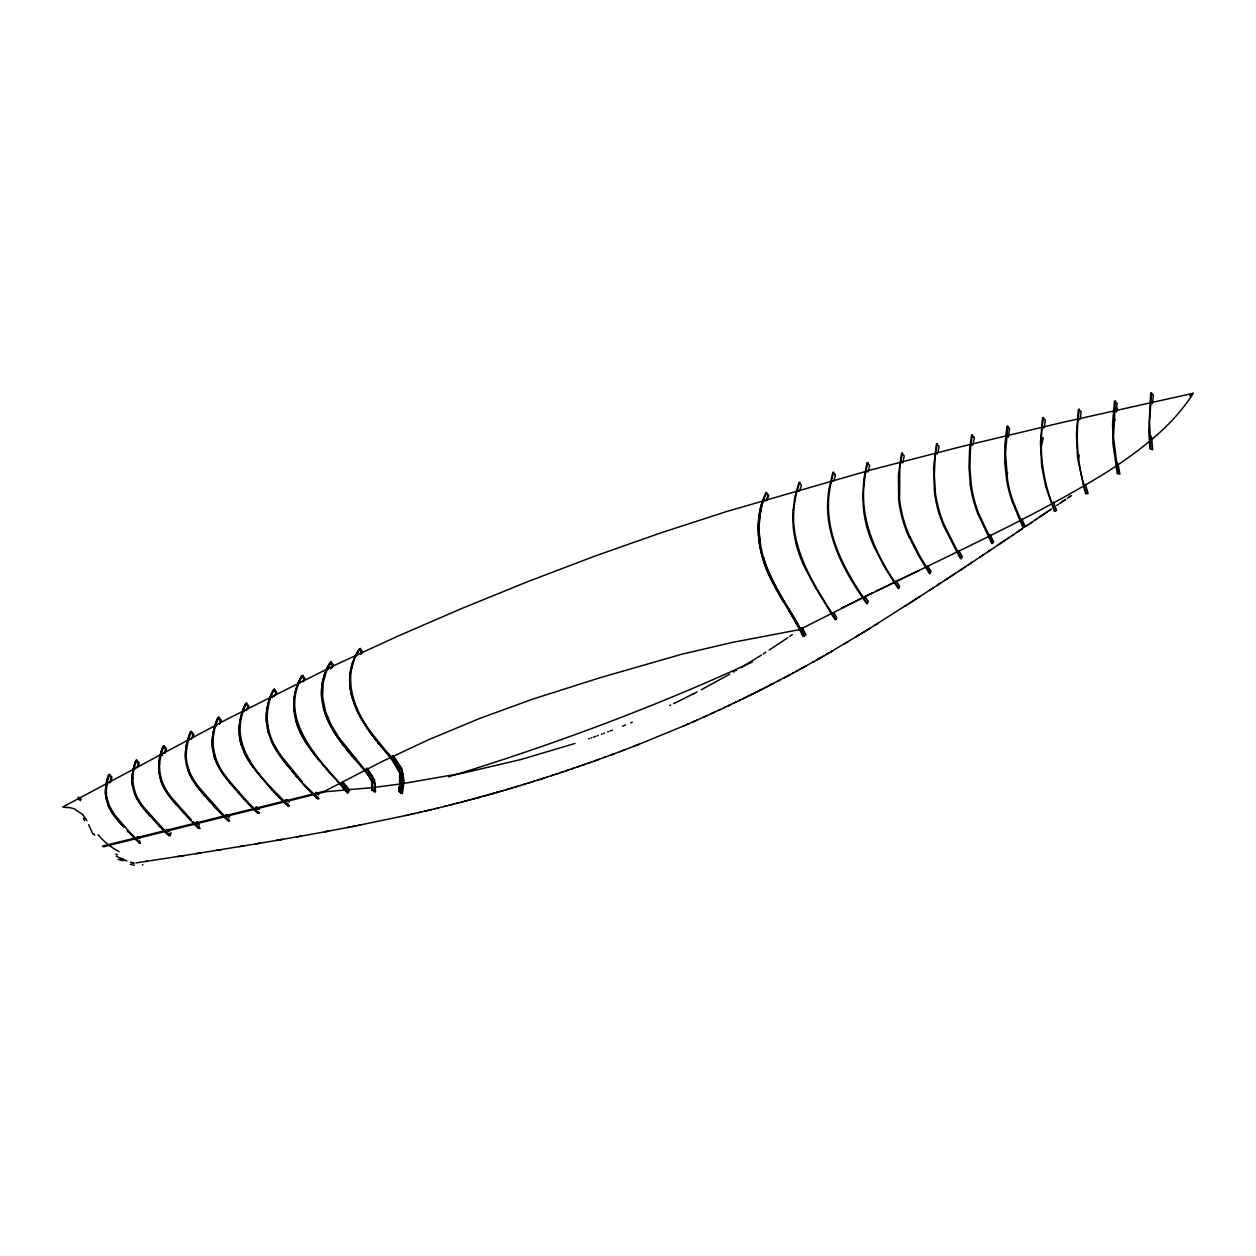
<?xml version="1.0" encoding="UTF-8"?>
<svg xmlns="http://www.w3.org/2000/svg" width="1256" height="1256" viewBox="0 0 1256 1256"><rect width="100%" height="100%" fill="white"/><g stroke="black" fill="none" stroke-linecap="round" stroke-linejoin="round"><path stroke-width="1.5" d="M374.775 785.173A17.647 9.828 69.1 0 1 374.885 787.481L374.602 792.034L371.886 789.961L371.949 783.399A8.541 4.757 69.1 0 0 370.803 779.599A9.561 5.322 69.1 0 0 370.551 779.081A11.116 6.186 69.1 0 0 369.594 777.37M138.034 766.662A93.855 52.297 69.1 0 1 139.259 763.036L136.731 760.068L135.836 760.571A90.699 50.538 69.1 0 0 133.042 770.305L132.712 772.33A48.796 27.177 69.1 0 0 132.131 777.48L132.084 780.635A26.925 15.009 69.1 0 0 132.539 785.879L132.602 786.178A21.572 12.011 69.1 0 0 134.392 792.897A25.717 14.334 69.1 0 0 137.485 799.428L138.553 801.265A47.022 26.188 69.1 0 0 141.645 805.803A67.463 37.586 69.1 0 0 143.419 808.158L146.277 811.659M266.413 714.79L266.523 713.063A65.752 36.628 69.1 0 1 268.03 704.114L268.721 701.429A95.849 53.396 69.1 0 1 273.572 689.67L274.452 689.199L276.822 692.496L275.488 695.118M393.05 755.421L401.81 768.578L404.024 780.698A50.46 28.119 69.1 0 1 403.537 785L402.328 793.761L399.596 791.751C405.484 776.287 397.1 762.094 386.393 751.433M399.612 785.157L399.675 772.424L391.354 759.017M793.133 510.077L795.126 495.79L799.004 482.398L801.516 485.365L799.711 490.735M1115.375 400.899L1113.507 437.229L1118.107 473.198M1152.616 402.517L1153.385 395.138L1150.669 393.002L1148.738 431.593L1149.931 448.769L1152.647 449.789L1151.689 437.543M349.969 674.346C348.179 691.459 354.647 708.243 363.439 722.624M1116.27 411.214L1117.165 403.27L1114.449 401.104L1112.581 423.79L1112.957 443.965L1117.291 473.763L1119.912 474.156L1118.044 463.998M1080.223 418.986L1081.118 411.56L1078.417 409.33L1076.408 434.136L1077.522 457.498L1084.383 489.448L1085.686 493.812L1088.136 493.498L1085.435 484.267M399.691 784.655L398.686 791.249L401.402 793.352L402.344 787.214M1044.285 427.605L1045.275 419.991L1042.574 417.714L1040.455 442.19L1041.664 466.102L1045.73 486.574L1054.318 511.302L1056.626 510.548L1053.376 501.851M1151.595 392.798L1149.554 421.404L1150.779 448.031M350.047 673.671L354.946 656.417M350.22 672.274L349.937 674.582A49.518 27.585 69.1 0 0 349.67 680.642L349.937 685.745A42.06 23.424 69.1 0 0 351.806 696.201L357.693 712.074L367.835 729.391M1079.328 409.126C1075.105 437.276 1077.428 466.321 1086.471 493.341M110.654 781.923L112.051 777.385L109.523 774.45L108.644 774.952A72.738 40.522 69.1 0 0 105.881 785.848L105.724 787.496A36.942 20.583 69.1 0 0 105.488 792.191A23.911 13.314 69.1 0 0 106.101 798.486M106.776 785.455L107.184 783.038A77.589 43.222 69.1 0 1 109.539 774.481M829.007 489.259C821.675 531.225 843.483 570.774 866.813 603.916L868.288 601.514L865.07 596.788M1043.485 417.494C1038.288 448.957 1042.339 481.66 1055.119 510.878M829.038 489.008L832.885 472.366L835.444 475.192M221.307 720.316L218.842 717.192L217.1 721.446A101.736 56.677 69.1 0 0 215.875 725.057C209.344 743.458 214.886 764.088 227.54 778.532M795.111 500.28C786.758 544.507 813.495 584.087 835.962 619.491M399.785 784.058L399.879 783.509A61.717 34.383 69.1 0 0 400.083 782.111A33.755 18.809 69.1 0 0 400.444 777.511L400.146 774.355A9.436 5.26 69.1 0 0 399.675 772.377L394.321 762.863M1007.846 426.035L1005.507 453.259L1007.563 479.933A75.705 42.17 69.1 0 0 1012.791 500.673L1023.844 527.363M258.406 811.612L258.124 813.338L259.081 813.087M402.234 787.842L402.501 786.209A70.022 39.015 69.1 0 0 402.784 784.278L402.956 782.928A21.305 11.869 69.1 0 0 402.815 774.387M402.422 786.758L402.485 786.319A69.441 38.685 69.1 0 0 402.893 783.414A33.724 18.793 69.1 0 0 403.176 778.437M288.142 804.076L287.86 805.787L289.241 805.928M401.951 789.427L401.747 790.731A57.227 31.887 69.1 0 0 401.386 793.352M399.329 786.79L399.141 787.889A66.882 37.272 69.1 0 0 398.67 791.249L399.675 790.888M902.844 462.601L904.242 455.724L901.604 453.149L898.385 475.051L898.684 497.847M972.442 434.764L971.406 441.249A161.49 89.977 69.1 0 0 970.433 449.915L969.899 467.42L971.233 484.596A75.219 41.903 69.1 0 0 978.675 513.469L992.633 543.204M220.506 813.15L228.388 820.906L228.733 819.006M200.112 790.275L198.636 788.391A72.754 40.537 69.1 0 1 195.277 783.854A46.441 25.874 69.1 0 1 191.697 778.17A34.995 19.499 69.1 0 1 190.755 776.396L190.19 775.282A27.679 15.417 69.1 0 1 187.741 769.379L187.521 768.735A26.109 14.554 69.1 0 1 185.794 760.9A33.582 18.714 69.1 0 1 185.433 754.605L185.543 751.904A57.666 32.122 69.1 0 1 186.469 745.091L186.94 742.814M766.866 500.312A110.277 61.434 69.1 0 1 768.766 495.555L766.301 492.43C752.752 518.712 757.682 552.546 770.697 578.561M762.361 501.003A114.327 63.695 69.1 0 0 761.497 503.954A111.863 62.329 69.1 0 0 760.728 507.016L759.221 515.196A96.429 53.725 69.1 0 0 758.828 518.383C756.583 538.793 761.403 559.517 770.352 577.854M187.38 744.306L188.557 739.486A100.103 55.766 69.1 0 1 189.719 735.78L191.367 731.4L193.848 734.462L192.623 737.633M342.81 787.371L343.5 784.168M371.886 783.038L372.859 778.516M399.644 784.969L402.265 772.581L401.716 770.854M868.132 471.848L869.686 465.317L867.08 462.616L863.798 479.525L862.856 497.282M1006.935 475.757L1007.61 472.633M1041.334 446.414L1043.218 437.528M1078.543 458.283L1079.234 455.033M1113.413 426.726L1114.967 419.394M1116.537 412.046L1117.306 408.373M1116.71 465.693L1117.4 462.444M1150.166 440.762L1151.187 435.958M199.186 825.883L198.652 828.348L199.987 828.473M318.522 798.439L317.564 798.659L317.988 796.822M171.02 832.602L170.267 835.837L168.461 835.24M169.466 833.482L168.932 835.695L162.008 828.74M140.17 842.76L139.212 842.996L139.761 840.798M214.022 728.982L213.473 731.369A60.932 33.943 69.1 0 0 212.311 739.627A38.858 21.65 69.1 0 0 212.5 748.074A28.747 16.014 69.1 0 0 214.211 756.442L214.509 757.337A29.108 16.218 69.1 0 0 216.911 763.46L217.476 764.637A35.796 19.939 69.1 0 0 218.544 766.694A46.582 25.952 69.1 0 0 222.108 772.566L222.155 772.644A73.649 41.024 69.1 0 0 225.939 777.904L227.509 779.945M310.311 748.906L309.353 747.524A82.425 45.922 69.1 0 1 304.093 739.454A53.945 30.05 69.1 0 1 299.101 729.815L298.975 729.438A38.842 21.635 69.1 0 1 296.447 722.624A36.22 20.175 69.1 0 1 295.662 719.876A36.926 20.567 69.1 0 1 293.935 709.891A46.959 26.156 69.1 0 1 293.983 700.11A56.002 31.196 69.1 0 1 294.234 697.771L294.265 697.441A67.4 37.554 69.1 0 1 295.49 691.271L295.6 690.769A91.845 51.166 69.1 0 1 301.833 675.932L302.712 675.445L305.02 678.837L303.544 681.443M323.922 676.278L322.902 680.14A60.115 33.488 69.1 0 0 321.709 687.582L321.599 689.23A45.106 25.136 69.1 0 0 321.724 697.928A39.642 22.09 69.1 0 0 323.671 708.604A42.641 23.754 69.1 0 0 326.937 718.04L327.471 719.311A56.379 31.416 69.1 0 0 331.788 727.962L334.441 732.484A93.902 52.312 69.1 0 0 339.167 739.627L339.356 739.894M763.224 500.736L763.758 499.025A114.877 64.009 69.1 0 1 766.301 492.43A115.207 64.182 69.1 0 0 763.224 500.736A112.993 62.957 69.1 0 0 761.481 507.267L760.131 514.599A94.278 52.532 69.1 0 0 759.393 521.585L759.268 523.909A80.415 44.808 69.1 0 0 759.268 532.968A71.027 39.58 69.1 0 0 760.131 542.2L760.524 544.79A63.695 35.498 69.1 0 0 763.255 556.879A69.739 38.858 69.1 0 0 767.495 569.094L767.761 569.753M765.909 500.861L767.918 495.837L765.469 492.713M136.731 760.068L136.041 762.031A89.914 50.099 69.1 0 0 134.219 768.484C130.75 781.326 134.298 795.189 142.509 805.473A67.463 37.586 69.1 0 0 144.283 807.828L162.15 827.688M164.929 753.223A101.956 56.803 69.1 0 1 166.514 748.733L164.002 745.719L162.778 749.157A96.005 53.49 69.1 0 0 161.349 753.961C157.22 767.777 160.407 783.022 169.183 794.357A68.876 38.371 69.1 0 0 171.868 797.952L191.273 819.744M247.605 709.232L248.939 706.327L246.521 703.109L245.626 703.58A99.004 55.17 69.1 0 0 241.262 715.151L240.65 717.678A64.04 35.67 69.1 0 0 239.315 726.298A63.255 35.246 69.1 0 1 240.665 717.694A96.492 53.757 69.1 0 1 245.674 703.596L248.044 706.767A95.582 53.254 69.1 0 0 246.364 710.519M356.123 655.459C343.343 680.972 354.726 710.598 370.661 731.777A121.754 67.84 69.1 0 0 372.09 733.724L386.251 751.276M246.521 703.109L245.47 705.354A101.799 56.724 69.1 0 0 243.366 710.755C229.236 749.455 264.2 781.012 288.911 805.63M355.213 655.868L360.284 648.489L362.513 652.021L361.179 653.952M302.712 675.445C276.446 720.081 320.877 761.811 348.336 792.567L349.498 789.773L342.653 781.703M332.667 665.759L330.391 662.305L329.7 663.372A91.5 50.978 69.1 0 0 323.907 676.262M67.588 807.671L62.8 807.011L227.901 718.777L335.776 664.738L398.011 636.07L462.114 608.344L528.054 581.528L595.658 555.827L660.75 532.905L727.177 511.349L870.957 469.917L960.777 446.744L1060.739 422.832L1193.2 393.285L1191.457 395.907M332.228 667.564A86.428 48.152 69.1 0 1 333.625 665.382L331.317 661.865L326.215 671.803L323.185 682.762L322.572 696.892L325.602 711.665L330.925 724.335L338.885 737.57L368.353 774.057M361.571 652.413L360.566 653.889A91.971 51.229 69.1 0 1 361.571 652.413L359.342 648.912A96.32 53.663 69.1 0 0 355.495 655.302L352.434 662.744A68.954 38.418 69.1 0 0 350.204 672.258M1157.341 434.576L1152.066 439.16A191.933 103.981 -46.5 0 1 1142.772 446.759L1138.423 450.15A284.406 154.096 -46.5 0 1 1105.17 473.151C1045.149 510.015 981.297 540.143 918.042 570.93L871.036 593.758M1189.589 395.891L1193.2 393.285M798.957 629.947L871.758 593.225M792.332 634.594L789.679 636.415M1038.712 517.629L1047.677 511.569L1025.979 526.217L1027.581 525.134M787.92 637.624L769.174 650.09M1035.101 520.062L1036.624 519.042M1047.41 511.757L1051.225 509.182M1056.72 505.462L1058.745 504.096M1064.052 500.5L1060.347 503.012M1018.71 531.131L1022.478 528.572M1070.803 495.947L1067.349 498.287M1016.811 532.403L1018.412 531.319M1029.732 523.689L1031.616 522.418M1050.958 509.355L1049.31 510.47M1060.08 503.185L1065.685 499.401M1069.201 497.031L1071.07 495.775M1063.785 500.689L1065.418 499.574M998.489 544.712L1000.09 543.628M1000.388 543.44L1022.196 528.776M1007.673 538.557L1009.259 537.474M1011.441 536.014L1013.325 534.742M987.357 552.153L988.974 551.086M989.273 550.882L1003.889 541.085M1004.172 540.896L1005.773 539.813M979.711 557.256L981.627 555.984M981.925 555.78L983.841 554.508M990.874 549.798L968.502 564.713M972.348 562.17L952.001 575.625M959.458 570.711L961.39 569.439M963.321 568.152L964.938 567.084M944.528 580.539L951.703 575.829M961.076 569.627L963.007 568.356M950.07 576.897L955.581 573.27M937.023 585.453L938.986 584.166M938.672 584.37L948.123 578.184M929.503 590.367L940.634 583.098M933.114 588.012L874.741 625.3M797.372 623.369L797.591 623.792A111.847 62.313 69.1 0 1 803.84 636.148L805.897 634.814L802.364 627.529M765.83 652.256L763.161 653.984M919.973 596.553L908.732 603.791M904.744 606.35L906.738 605.062M761.356 655.13L740.93 667.69M805.08 635.269L803.008 636.588A110.198 61.403 69.1 0 0 796.838 624.279L792.128 616.037M876.39 624.279L863.359 632.349M876.767 624.044L878.415 623.007M870.691 627.812L865.384 631.109M857.691 635.819L862.982 632.584M861.349 633.589L864.992 631.344M830.86 651.817L859.324 634.814M855.65 637.059L857.298 636.054M844.22 643.935L847.91 641.738M832.869 650.655L830.436 652.068M736.581 670.249L735.702 670.767M820.435 657.846L832.445 650.891M734.289 671.583L733.394 672.101M826.056 654.611L828.85 652.994M824.03 655.773L816.604 660.028M729.689 674.236L701.209 689.795M819.195 658.552L820.199 657.971M819.414 658.427L812.758 662.195M813.543 661.739L803.353 667.423M164.002 745.719L163.123 746.221A98.329 54.777 69.1 0 0 159.952 756.583L159.543 758.734A52.689 29.359 69.1 0 0 158.774 765.061L158.711 767.275A30.646 17.082 69.1 0 0 159.119 773.492M806.132 665.884L802.333 667.988M802.113 668.114L799.57 669.495M803.118 667.548L795.817 671.552M186.924 742.783A102.521 57.117 69.1 0 1 190.504 731.903L191.367 731.4M185.825 749L186.689 748.529M797.576 670.594L792.065 673.577M218.842 717.192L217.947 717.663A102.003 56.834 69.1 0 0 214.007 728.967M212.923 734.368L213.787 733.897M158.884 763.711L159.748 763.24M788.313 675.587L793.823 672.635M778.014 681.019L788.062 675.728M790.071 674.645L787.308 676.12M240.194 719.861L241.074 719.39M132.1 778.5L132.948 778.045M783.54 678.114L785.298 677.188M785.55 677.062L786.554 676.529M267.701 705.448L268.58 704.993M779.772 680.108L770.509 684.928M105.52 793.368L106.368 792.929M770.242 685.054L762.973 688.775M771.514 684.41L773.256 683.5M697.049 691.946L696.264 692.37M772.252 684.018L768.75 685.823M295.505 691.177L296.4 690.721M695.73 692.637L693.045 694.003M767.495 686.467L764.998 687.739M692.778 694.144L674.88 703.03M762.706 688.9L761.215 689.654M760.194 690.172L763.711 688.382M758.907 690.816L757.431 691.569M759.189 690.69L760.948 689.795M756.41 692.072L759.927 690.313M753.631 693.453L757.148 691.695M739.219 700.534L751.324 694.599M752.627 693.956L756.143 692.213M323.687 677.062L324.598 676.623M750.586 694.961L752.344 694.097M751.606 694.458L753.365 693.595M746.818 696.829L749.581 695.463M875.997 591.168L918.042 570.93M872.606 592.816L841.771 608.092M743.034 698.681L745.797 697.331M735.388 702.371L738.936 700.66M674.598 703.172L673.687 703.611M738.198 701.021L739.972 700.173M330.375 662.32L331.317 661.865M730.505 704.71L734.069 702.999M733.331 703.36L736.142 702.025M670.688 705.056L669.778 705.495M352.277 663.215L353.203 662.775M729.171 705.338L728.417 705.699L731.259 704.349M724.508 707.536L730.223 704.851M725.277 707.191L719.578 709.86M294.03 710.912L294.909 710.504M718.526 710.346L720.316 709.499M321.615 696.389L322.509 695.981M266.9 725.607L267.764 725.214M752.313 661.99C655.24 706.704 554.854 744.117 452.757 775.611M719.264 710.001L713.596 712.623M711.493 713.581L713.282 712.764M712.545 713.094L714.334 712.278M400.35 779.427L401.276 779.003M712.231 713.235L706.579 715.81M349.702 682.149L350.612 681.741M696.264 720.442L704.145 716.909M705.511 716.297L707.316 715.48M240.194 740.443L241.058 740.051M703.391 717.255L705.213 716.438M704.459 716.784L706.265 715.951M686.922 724.539L694.882 721.054M697.017 720.096L693.045 721.855M685.855 724.995L688.759 723.739M683.719 725.921L686.608 724.665M682.652 726.392L684.473 725.607M682.322 726.518L637.671 744.824M213.912 755.374L214.776 754.997M790.652 613.587L791.468 613.242M771.828 580.9L778.83 593.9L779.662 593.586M799.57 629.46L800.81 629.884A110.34 61.481 69.1 0 1 803.824 636.164M632.255 722.216L630.779 722.828M372.844 789.569L371.886 789.961L372.121 785.063A9.373 5.228 69.1 0 0 371.666 781.986L371.588 781.734M801.783 633.95L802.631 633.605M625.551 724.963L622.505 726.188M768.201 573.129L769.033 572.799M188.086 770.368L188.95 770.022M636.619 745.232L639.037 744.29M635.583 745.64L636.933 745.106M633.495 746.441L635.897 745.515M633.809 746.315L623.824 750.146M354.412 704.396L355.322 704.051M612.441 730.129L610.086 731.023M613.383 754.071L620.072 751.559M621.783 750.915L624.138 750.036M607.716 731.918L608.501 731.62M619.758 751.685L622.113 750.805M327.172 718.636L328.083 718.291M603.744 733.394L604.544 733.111M611.358 754.809L614.388 753.694M612.692 754.322L603.995 757.525M601.357 734.273L602.158 733.991M605.314 757.038L605 757.148M590.477 762.376L595.014 760.759M604.309 757.399L597.668 759.802M597.385 735.733L598.186 735.435M595.689 760.524L598.971 759.346M595.799 736.299L593.413 737.146M594.716 760.869L596.977 760.053M591.764 761.921L587.839 763.303M300.624 733.033L301.534 732.703M591.042 737.994L591.827 737.712M585.327 764.197L572.281 768.703M589.802 762.612L581.779 765.438M162.731 785.298L163.61 784.984M588.656 738.826L589.457 738.544M577.352 766.961L579.566 766.207M574.196 768.06L565.561 770.98L568.45 770.022M571.606 768.939L571.323 769.033M566.236 770.76L541.43 778.908L544.272 777.998M760.759 550.803L761.638 550.505M364.978 725.089L365.92 724.775M348.367 792.473L347.363 792.803L338.979 783.006M553.331 775.062L551.164 775.768M560.506 772.675L563.363 771.718M575.013 743.458L521.052 759.472M557.381 773.712L556.157 774.12M274.703 747.399L275.614 747.1M547.38 776.993L547.114 777.087M539.954 779.379L532.371 781.766M542.105 778.689L538.055 779.976M338.476 738.638L339.418 738.34M523.328 784.576L534.271 781.169M137.815 800.025L138.709 799.742M530.22 782.441L528.054 783.116M378.009 742.798L378.951 742.5M249.238 761.544L250.227 761.371M525.244 783.98L515.101 787.057M448.659 776.867L451.391 776.035M517.723 786.272L511.694 788.077M520.157 785.534L519.905 785.612M312.697 752.156L313.623 751.873M508.523 789.019L502.4 790.825M509.748 788.658L512.668 787.795M351.806 755.751L352.748 755.484M510.972 788.297L505.838 789.82M224.322 775.753L225.248 775.486M499.197 791.751L496.246 792.599M500.438 791.39L502.651 790.746M501.662 791.029L496.497 792.52M500.689 791.311L503.373 790.526M113.291 814.453L114.202 814.186L128.567 831.001M497.486 792.238L493.059 793.494M366.501 771.655L364.617 770.744M287.436 765.563L288.378 765.297M392.547 759.079L390.663 758.137M491.08 794.059L493.294 793.431M489.118 794.608L492.305 793.714M326.23 768.798L327.172 768.531M482.885 796.351L485.899 795.519M486.904 795.236L490.107 794.341M491.316 793.996L494.048 793.227M758.294 528.839L759.174 528.588M199.673 789.71L200.599 789.459M484.659 795.849L487.893 794.954M472.256 799.24L478.615 797.529M480.404 797.026L477.374 797.858M483.89 796.069L479.384 797.309M263.477 778.657L262.551 778.908L264.043 780.683M478.379 797.591L480.624 796.963M173.516 801.438L176.201 803.243M299.933 780.416L318.914 798.832M474.077 798.753L475.333 798.408M238.86 792.018L237.557 791.861M474.313 798.69L468.692 800.182M469.728 799.915L470.765 799.632L466.855 800.684M340.188 784.372L341.13 784.121M520.753 759.55L463.291 773.068L402.721 783.618M468.928 800.135L463.291 801.611M464.547 801.281L465.364 801.061L464.328 801.344M149.919 815.866L151.992 816.871M213.504 805.614L214.446 805.363M760.241 509.261L761.105 509.041M276.414 794.687L277.356 794.451M456.007 803.495L458.911 802.757M463.511 801.564L457.875 803.024M462.475 801.83L461.439 802.097L462.255 801.893M127.924 830.326L127.39 830.985M189.279 818.881L190.221 818.629M445.896 806.054L449.507 805.159M250.808 806.399L252.896 807.31M453.479 804.154L450.339 804.939M457.043 803.228L452.427 804.405M165.211 831.99L166.153 831.755M449.287 805.206L451.595 804.625M446.963 805.787L444.828 806.321M227.697 820.278L228.655 820.042M443.76 806.587L445.048 806.274M102.443 846.089L325.053 791.029L381.008 762.062L428.28 739.878L479.996 718.322L532.481 699.2L599.52 677.895L681.663 654.25L732.484 642.397L799.35 629.664M103.228 846.842L325.775 791.704L372.467 787.606M443.98 806.54L438.218 807.953M429.348 810.089L435.188 808.691M436.067 808.472L438.423 807.906M315.35 796.492L316.292 796.273M434.984 808.738L436.272 808.424M430.635 809.775L431.734 809.523M429.552 810.042L427.181 810.607M424.999 811.109L428.469 810.293M426.286 810.811L420.43 812.177M425.203 811.062L426.082 810.858M421.529 811.925L418.436 812.648M411.842 814.139L419.535 812.381M414.04 813.653L415.139 813.401M351.884 826.699L406.3 815.395M122.743 858.507L118.205 859.528L123.559 860.721M410.351 814.485L412.549 813.982M408.137 814.987L410.728 814.39M405.908 815.474L408.514 814.893M358.431 825.412L360.723 824.972M356.139 825.867L326.497 831.503M347.284 827.594L349.576 827.155M324.503 831.88L326.827 831.441M328.805 831.08L299.289 836.433M280.685 839.683L298.975 836.48M296.966 836.841L301.299 836.072M258.139 843.53L278.408 840.076M278.722 840.013L280.999 839.62M276.446 840.405L282.993 839.275M255.737 843.922L257.841 843.577M260.212 843.168L198.432 853.295M239.362 846.654L241.686 846.277M241.968 846.214L244.041 845.885M221.276 849.621L216.613 850.375M196.077 853.656L198.15 853.326M200.458 852.965L179.828 856.215M177.598 856.561L179.577 856.262M184.287 855.524L135.915 862.935M145.304 861.522L147.407 861.208M399.989 784.027L373.487 787.496M131.017 862.417L134.094 863.202L130.781 862.307M126.919 861.004L116.243 856.231M75.58 809.885L82.786 814.563M355.715 654.847L357.254 655.758M326.905 668.49L328.413 669.385M298.473 682.369L299.76 683.138M270.417 696.452L272.395 697.645M242.659 710.692L244.245 711.665M763.491 499.857L764.731 500.626M797.34 489.966L798.895 490.955M215.137 725.057L216.707 726.047M831.503 480.341L833.387 481.535M865.981 470.953L867.158 471.707M900.74 461.768L902.42 462.852M187.803 739.517L189.169 740.412M935.767 452.804L937.588 453.981M971.375 444.231L972.693 445.111M160.58 754.055L162.605 755.405M1006.558 435.424L1008.034 436.413M1042.292 427.009L1043.595 427.888M133.434 768.641L134.769 769.567M1078.213 418.719L1079.516 419.63M1114.323 410.571L1115.454 411.371M106.368 783.273L107.514 784.089M339.356 783.414L348.477 789.961M1150.606 402.548L1152.207 403.757M78.123 797.042L79.348 797.952A358.368 199.657 69.1 0 1 81.279 799.35M77.966 798.753L78.892 799.444M79.144 799.632L80.541 800.669M259.49 813.448L253.995 808.393M259.395 809.445L256.554 806.87M289.273 802.019L286.399 799.444M974.232 437.386L971.563 434.984L969.506 450.543L969.004 467.672L970.338 484.847M229.722 821.016L224.526 816.055M228.388 820.906L222.406 815.113M229.707 817.059L226.896 814.39M227.98 816.573L225.892 814.595M199.673 828.175L193.189 821.722M198.919 824.627L196.234 822.005M199.202 823.748L197.255 821.832M317.454 794.561L315.727 792.866M316.449 797.576L317.564 798.659M315.649 796.775L316.591 797.717M318.804 794.734L316.229 792.206M315.9 797.026L313.215 794.404M252.566 808.158L258.124 813.338A109.382 60.947 69.1 0 1 252.943 808.534M196.328 826.103L198.652 828.348L189.907 819.54M314.283 795.441L302.79 783.587M281.14 799.538L281.564 799.962A145.256 80.933 69.1 0 0 287.86 805.787L273.557 791.578M169.623 835.209L165.117 830.703M168.932 831.692L166.608 829.384M312.163 793.352L310.138 791.311M168.006 829.604L169.011 830.608M167.503 834.282L165.572 832.367M280.559 798.973L278.173 796.54M138.364 836.951L139.856 838.443M137.092 836.873L138.851 838.615M139.212 842.996L135.397 839.181M252.849 807.263L250.211 804.562M195.277 825.066L194.146 823.905M140.546 843.153L134.078 836.669M134.549 838.333L135.711 839.495M224.369 815.898L199.5 788.046M130.043 833.748L134.769 838.553M164.128 830.907L159.748 826.417M133.89 836.48L133.058 835.617M251.436 807.027L249.316 804.845M164.74 830.326L162.338 827.877M132.775 835.334L129.132 831.598M308.568 789.726L307.689 788.815M160.956 827.657L157.942 824.517M129.085 832.759L128.238 831.896M307.265 788.36L306.386 787.449M249.897 805.457L248.186 803.652M159.449 826.103L152.871 819.116M128.269 831.912L127.217 830.813M220.585 813.229L216.691 809.084M190.127 819.775L188.494 818.064M249.834 804.154L248.719 802.961M188.588 818.158L187.772 817.295M305.962 786.994L305.098 786.083M277.058 795.362L275.943 794.185M187.929 817.468L186.956 816.416M247.62 803.055L248.374 803.84M186.704 816.149L185.527 814.893M247.809 803.259L244.355 799.507M248.343 802.568L246.663 800.747M304.596 785.55L303.732 784.623M184.993 814.328L183.36 812.553M216.786 809.178L215.373 807.655M183.533 812.758L175.95 804.311M123.967 827.343L122.224 825.428M214.65 806.87L215.53 807.828M213.787 805.928L214.76 806.996M152.416 818.614L151.489 817.609M302.931 783.744L296.542 776.522M274.201 792.285L271.139 788.878M246.302 800.339L234.684 787.214M213.944 806.101L210.427 802.207M336.938 780.73L332.667 776.035M244.465 799.601L243.554 798.612M331.757 775.015L332.714 776.082M337.236 781.075L338.304 782.253M244.072 799.193L241.67 796.508M331.851 775.125L330.202 773.288M338.225 782.174L339.057 783.085M210.474 802.286L207.884 799.365M119.1 821.879L119.179 821.958A87.057 48.497 69.1 0 1 115.552 817.53L114.861 816.604A41.464 23.095 69.1 0 1 110.921 810.811A43.175 24.052 69.1 0 0 114.861 816.588A65.579 36.534 69.1 0 0 116.227 818.394L122.334 825.553M302.115 781.546L281.894 756.803A78.265 43.599 69.1 0 1 277.152 749.722L277.168 749.706M209.893 801.626L208.967 800.59M330.391 773.492L325.838 768.342M272.348 790.228L271.531 789.333M121.895 825.066L120.183 823.12M241.796 796.649L239.174 793.698M148.977 814.799L149.966 815.929M329.041 771.985L328.146 770.964M208.151 799.68L203.205 793.996M207.523 798.973L206.816 798.157M149.527 815.427L146.371 811.784M270.919 788.642L269.93 787.496M239.346 793.886L235.186 789.129M342.15 782.457L342.825 783.226M298.661 778.956L299.509 779.929M270.495 788.14L269.004 786.444M327.251 769.959L326.356 768.939M342.37 782.708L344.521 785.188M268.721 786.13L267.136 784.293M354.883 759.346L361.383 766.866M341.522 785.879L347.363 792.803L348.179 789.584M325.916 768.421L322.384 764.292M205.011 796.116L204.288 795.268M176.547 804.986L175.275 803.51M355.008 759.488L353.486 757.729M297.389 777.495L295.694 775.533M234.919 788.846L233.616 787.324M343.72 784.262L346.53 787.575M267.23 784.403L265.675 782.598M353.627 757.886L351.9 755.876M233.804 787.543L230.366 783.461M135.852 760.539L138.38 763.491A87.951 49 69.1 0 0 136.983 767.761M147.392 812.993L146.167 811.533M265.534 782.425L264.31 780.996M234.48 786.978L232.376 784.513M175.557 803.84L171.004 798.298A70.289 39.156 69.1 0 1 168.477 794.922M296.118 776.035L294.234 773.822M203.864 794.781L200.536 790.778M361.336 766.804L362.026 767.62M352.104 756.096L350.722 754.479M361.979 767.573L362.701 768.421M322.933 764.951L317.595 758.483M232.281 785.754L229.22 782.08M350.958 754.746L349.184 752.627M294.03 773.57L292.836 772.157M381.274 746.739L384.744 750.884M262.284 778.594L260.903 776.962M381.51 747.022L377.868 742.641M384.697 750.821L385.356 751.606M346.028 786.978L348.257 789.663M291.926 771.058L293.182 772.566M231.999 784.042L230.853 782.661M165.635 749.188L163.123 746.19A94.53 52.673 69.1 0 0 159.496 758.687A51.276 28.574 69.1 0 0 158.711 766.16A31.384 17.49 69.1 0 0 159.119 773.602M349.812 753.38L346.939 749.895M261.107 777.181L258.72 774.308M202.263 792.881L200.693 790.982M145.774 811.078L145.68 810.952A80.133 44.651 69.1 0 1 141.645 805.834A43.615 24.304 69.1 0 1 137.469 799.46M385.765 752.093L386.456 752.941M363.298 769.143L364.146 770.179M289.822 768.515L292.004 771.153M386.565 753.066L387.712 754.448M379.092 744.101L372.985 736.471M348.901 752.281L347.41 750.476M259.741 775.533L251.765 765.249A69.692 38.826 69.1 0 1 249.442 761.843L249.285 761.607M229.989 783.006L228.105 780.683M230.476 782.205L228.592 779.882M173.014 800.826L172.936 800.716A81.687 45.514 69.1 0 1 168.618 795.158L168.618 795.111M387.57 754.291L388.779 755.782M319.322 760.618L318.459 759.55M286.164 763.946L289.555 768.17M190.488 731.871L192.969 734.917A99.679 55.547 69.1 0 0 191.399 739.109M200.442 790.683L200.002 790.134A84.309 46.974 69.1 0 1 196.062 784.969L195.496 784.152M347.253 750.287L346.483 749.314M258.344 773.837L256.554 771.608A135.946 75.737 69.1 0 1 254.811 769.363L254.811 769.363M388.638 755.61L390.475 757.902M366.124 768.374L366.878 769.316M318.208 759.236L316.104 756.583M228.843 781.625L227.65 780.133M390.192 757.556L391.071 758.655M346.625 749.487L342.715 744.478M392.264 755.892L392.736 756.473M367.082 768.123L374.524 779.882L375.544 791.861L372.812 789.867L372.467 781.405L368.416 774.136M375.874 740.161L363.863 723.315M366.626 769.002L369.39 772.581M287.075 765.108L284.939 762.376M365.7 772.095L366.658 773.335M316.324 756.881L315.068 755.264M227.21 779.568L227.132 779.474A90.746 50.554 69.1 0 1 224.165 775.549L222.359 772.958M315.711 756.096L313.89 753.741A140.091 78.06 69.1 0 1 310.907 749.722L310.122 748.639A83.053 46.268 69.1 0 1 304.093 739.454M393.442 757.384L394.196 758.357M285.661 763.318L279.287 754.683A71.937 40.082 69.1 0 1 276.634 750.633L276.367 750.209M393.725 757.76L394.384 758.608M314.659 754.73L310.907 749.706M394.321 758.53L395.059 759.503M366.642 773.304L367.411 774.308M343.547 745.577L342.181 743.788M372.514 735.843L368.291 730.05M367.537 774.481L368.416 775.659A23.377 13.031 69.1 0 1 369.515 777.244A10.974 6.123 69.1 0 1 370.803 779.584M395.248 759.739L395.97 760.712M254.214 768.594L253.288 767.353A75.297 41.95 69.1 0 1 249.033 761.246A47.351 26.392 69.1 0 1 245.454 755.076A37.162 20.708 69.1 0 1 244.323 752.784A31.4 17.49 69.1 0 1 241.058 744.086A31.557 17.584 69.1 0 1 239.441 735.231A40.663 22.655 69.1 0 1 239.237 728.103L239.331 726.313A42.249 23.534 69.1 0 0 239.394 735.184A31.761 17.694 69.1 0 0 241.058 744.086L241.372 745.122M395.452 759.99L401.104 769.3M369.264 772.409L371.509 775.674A15.574 8.666 69.1 0 1 372.09 776.71M342.291 743.929L340.266 741.181M341.883 743.364L340.643 741.684M368.196 775.36L368.338 775.549A22.796 12.701 69.1 0 1 369.515 777.244M396.127 760.916L398.058 763.679A25.701 14.318 69.1 0 1 399.455 765.972L401.59 770.525M340.031 740.836L339.167 739.627A88.893 49.518 69.1 0 1 332.777 729.752A58.828 32.782 69.1 0 1 327.455 719.327A43.363 24.162 69.1 0 1 323.671 708.604L323.404 707.536M899.029 588.232C876.704 556.769 858.555 518.869 864.693 479.274A138.788 77.323 69.1 0 1 867.975 462.381M195.308 783.885L195.308 783.885A43.85 24.429 69.1 0 1 190.739 776.412A28.056 15.621 69.1 0 1 187.505 768.735M114.186 814.171L109.288 805.598L106.776 797.026M867.613 603.508C844.487 570.491 822.649 531.414 829.808 489.573A131.079 73.036 69.1 0 1 833.764 472.13M370.771 774.544L370.473 774.089A33.488 18.667 69.1 0 0 369.468 772.691M895.889 580.633L899.657 586.16L898.244 588.609L885.056 567.9L874.129 546.847M930.319 573.348L919.251 555.026L910.16 536.956M249.049 761.23L249.096 761.309A44.698 24.9 69.1 0 1 244.308 752.799M927.603 566.064L931.041 571.402L929.534 573.725L918.403 555.34L909.281 537.254M266.555 713.078A44.714 24.916 69.1 0 0 266.507 722.373A34.414 19.17 69.1 0 0 268.156 731.808A34.226 19.076 69.1 0 0 271.5 741.071A39.8 22.184 69.1 0 0 272.615 743.458A49.659 27.663 69.1 0 0 276.289 750.052L276.32 750.13A78.202 43.568 69.1 0 0 281.03 757.133M833.733 612.692L836.826 617.842L835.114 619.852L814.799 586.552L803.84 565.577A72.911 40.616 69.1 0 1 795.88 543.189M786.35 604.827L787.889 607.355M788.658 608.611L790.197 611.138M787.732 607.103L788.972 609.129M786.507 605.094L784.765 602.236M789.883 610.636L792.85 615.534M788.69 610.353L789.459 611.625M785.236 603.006L782.849 599.018M790.809 612.159L791.735 613.666M789.851 612.253L793.604 618.533M790.997 614.153L782.818 600.682M792.285 614.608L793.525 616.68M784.199 601.294L783.524 600.164M783.634 602.032L782.017 599.347M276.728 748.984C266.759 733.63 264.31 713.675 271.076 696.578A98.973 55.138 69.1 0 1 274.452 689.199M767.84 569.989L772.974 581.183A137.03 76.349 69.1 0 0 777.652 590.022L783.163 599.552M780.416 596.631L782.41 600.007M793.227 616.178L796.43 621.689M782.362 598.201L781.562 596.851A218.591 121.785 69.1 0 1 779.191 592.769A166.404 92.709 69.1 0 1 776.02 587.039L772.644 580.539A94.797 52.815 69.1 0 1 768.201 570.868L767.479 569.094A68.782 38.324 69.1 0 1 763.255 556.879M781.609 598.672L778.83 593.9M794.483 618.297L797.136 622.945M164.944 789.506L163.484 786.821A26.203 14.601 69.1 0 1 161.066 781.311L161.082 781.311M779.631 595.281L772.189 581.606M793.965 619.161C794.561 620.825 799.727 629.601 797.905 624.342M958.815 550.662L962.363 556.769L960.699 558.841A150.406 83.791 69.1 0 1 958.532 555.168L943.868 526.264A93.023 51.826 69.1 0 1 943.115 524.459L941.089 519.278A71.969 40.098 69.1 0 1 939.535 514.819L939.033 513.217M796.665 622.113L797.591 623.792M85.8 818.661L86.837 820.655M92.928 834.141L88.611 824.69M798.408 625.268L800.48 629.225M989.948 534.491L993.732 541.917L991.832 543.597L977.875 513.735M772.063 581.371L771.137 579.503M771.263 579.738L770.462 578.09M1021.819 518.964L1025.147 526.5L1023.059 527.771L1012.132 501.474A75.69 42.17 69.1 0 1 1006.668 480.185L1004.831 462.867L1004.863 444.938L1006.935 426.255L1009.62 428.579A180.754 100.7 69.1 0 0 1008.442 437.088M944.748 525.981L959.333 554.807A151.034 84.152 69.1 0 0 961.484 558.449M401.198 769.52L401.763 770.996A14.051 7.834 69.1 0 1 402.705 774.355L403.145 778.422M107.859 804.578L107.953 804.798A25.607 14.256 69.1 0 0 110.936 810.779A24.916 13.879 69.1 0 1 107.938 804.813A19.892 11.084 69.1 0 1 106.148 798.659A24.571 13.69 69.1 0 1 105.52 792.348M160.988 781.044L160.941 780.934A23.11 12.874 69.1 0 1 159.967 777.7M160.925 780.887L160.941 780.934A26.816 14.946 69.1 0 0 164.112 787.983A43.866 24.429 69.1 0 0 168.477 794.891M214.226 756.442L214.258 756.567A29.469 16.422 69.1 0 0 217.476 764.621A43.897 24.461 69.1 0 0 222.124 772.55M268.454 732.829L268.172 731.808M402.36 772.927L402.705 774.355M795.974 543.189L795.378 540.614A67.667 37.696 69.1 0 1 793.839 531.869L793.557 529.702M373.691 780.337A12.67 7.049 69.1 0 1 374.257 782.237L374.382 782.786M935.343 491.175L934.354 475.49L935.029 459.194A155.037 86.381 69.1 0 1 937.321 443.713M321.772 698.195L321.74 697.944A46.268 25.779 69.1 0 1 321.74 687.613A63.915 35.608 69.1 0 1 323.499 677.848A90.777 50.585 69.1 0 1 330.438 662.352M186.469 759.001L186.642 760.492A27.13 15.119 69.1 0 0 187.348 764.559L188.384 768.342A27.177 15.151 69.1 0 0 190.834 774.465L191.603 776.02A36.754 20.473 69.1 0 0 193.361 779.16L195.999 783.273A71.309 39.721 69.1 0 0 199.5 788.03M899.579 497.564L899.798 468.786A146.418 81.577 69.1 0 1 902.499 452.914M862.856 497.753L863.406 507.722A72.738 40.522 69.1 0 0 866.875 527.269L867.111 527.975A66.081 36.816 69.1 0 0 870.33 537.756M356.312 655.067A93.713 52.218 69.1 0 1 360.284 648.489M109.649 782.896A73.884 41.165 69.1 0 1 111.203 777.856L108.644 774.921A70.776 39.438 69.1 0 0 105.881 785.848M105.473 792.316A39.595 22.059 69.1 0 1 105.944 785.895M135.899 760.587A86.962 48.45 69.1 0 0 132.665 772.283A48.45 26.988 69.1 0 0 132.131 777.48A36.879 20.551 69.1 0 0 132.084 779.301A27.883 15.543 69.1 0 0 132.587 786.178M137.485 799.428A26.266 14.632 69.1 0 1 134.408 793.007M164.238 753.16A95.629 53.286 69.1 0 1 165.651 749.204M160.109 777.7A24.194 13.345 69.2 0 1 159.276 773.523M168.477 794.907A46.362 25.826 69.1 0 1 164.944 789.506M228.419 816.997A116.494 64.904 69.1 0 1 226.08 814.767M186.406 745.028A98.832 55.06 69.1 0 1 190.519 731.918M186.469 745.091A56.128 31.274 69.1 0 0 185.464 752.941A35.09 19.546 69.1 0 0 185.762 760.9M258.077 809.366A104.907 58.451 69.1 0 1 255.643 807.153M219.141 723.833A98.894 55.107 69.1 0 1 220.444 720.787L217.963 717.631A98.863 55.076 69.1 0 0 213.441 731.337A60.225 33.551 69.1 0 0 212.311 739.627L212.264 741.401A37.225 20.74 69.1 0 0 212.515 748.074M287.687 801.705A141.551 78.861 69.1 0 1 285.473 799.711M274.044 696.735A92.175 51.355 69.1 0 1 275.943 692.951L273.557 689.638A93.776 52.25 69.1 0 0 267.983 704.082A64.825 36.11 69.1 0 0 266.507 713.047M266.507 722.263A43.41 24.178 69.1 0 1 266.413 714.805M276.289 750.036A47.147 26.266 69.1 0 1 271.469 741.087M284.484 761.78A136.48 76.035 69.1 0 1 282.145 758.687M302.79 681.631A90.542 50.444 69.1 0 1 304.125 679.276L301.801 675.885A91.547 51.009 69.1 0 0 295.584 690.753A64.904 36.157 69.1 0 0 293.951 700.079A45.97 25.607 69.1 0 0 293.92 709.875M295.647 719.876A38.245 21.305 69.1 0 0 299.148 729.799A51.904 28.919 69.1 0 0 304.109 739.423M374.743 784.937A17.333 9.656 69.1 0 1 374.869 787.481M374.539 783.587A13.69 7.63 69.1 0 1 374.743 784.937M373.016 778.61A13.047 7.269 69.1 0 1 374.571 783.681A13.031 7.253 69.1 0 0 373.016 778.61A13.832 7.709 69.1 0 0 372.2 776.915A15.48 8.619 69.1 0 0 371.509 775.674M330.815 668.836A86.915 48.419 69.1 0 1 332.699 665.806M106.634 796.901A32.593 18.165 69.1 0 1 106.901 785.55M107.153 843.734A58.781 36.738 16.3 0 1 98.094 834.659M94.655 835.271A75.533 56.881 -4.3 0 1 93.729 833.843M83.493 818.315A23.786 2.81 63.4 0 1 84.623 820.78M82.739 814.893A8.808 3.297 56.5 0 1 85.487 818.708M67.463 807.31A84.168 40.035 58.8 0 1 75.376 809.194M1191.661 395.954A113.071 61.261 -46.5 0 1 1157.373 434.639M763.224 500.736A111.423 62.078 69.1 0 0 760.759 510.8A97.246 54.181 69.1 0 0 759.393 521.585A81.797 45.577 69.1 0 0 759.268 532.968A69.959 38.967 69.1 0 0 760.524 544.79M219.769 724.037A97.45 54.291 69.1 0 1 221.323 720.347M186.312 758.922A47.022 26.203 69.1 0 1 187.521 744.431M801.469 627.733A127.5 71.043 69.1 0 1 805.143 635.238M793.525 529.687A83.932 46.755 69.1 0 1 793.18 510.109M834.047 480.279A118.818 66.191 69.1 0 1 835.538 475.302M874.129 546.847A84.042 46.817 69.1 0 1 870.424 538.023M909.108 537.364A75.03 41.809 69.1 0 1 898.464 497.753M938.091 451.925A150.375 83.775 69.1 0 1 939.096 446.43L936.442 443.933L933.601 467.185L934.37 490.845A73.413 40.899 69.1 0 0 938.923 513.123M973.212 443.996A144.613 80.572 69.1 0 1 974.326 437.481M977.812 513.751A75.156 41.872 69.1 0 1 970.291 484.832M795.095 500.265A122.287 68.122 69.1 0 1 799.884 482.147M909.972 537.066A75.077 41.825 69.1 0 1 899.359 497.486M944.638 526.044A75.14 41.872 69.1 0 1 935.186 491.127M119.116 851.631A58.781 34.273 12.2 0 1 108.283 844.691M117.452 854.912A75.533 56.991 -4.2 0 1 115.74 854.002M134.408 865.149A23.786 6.154 28.6 0 1 130.232 864.285M142.477 864.552A84.168 1.303 11.5 0 1 142.65 864.803"/></g></svg>
